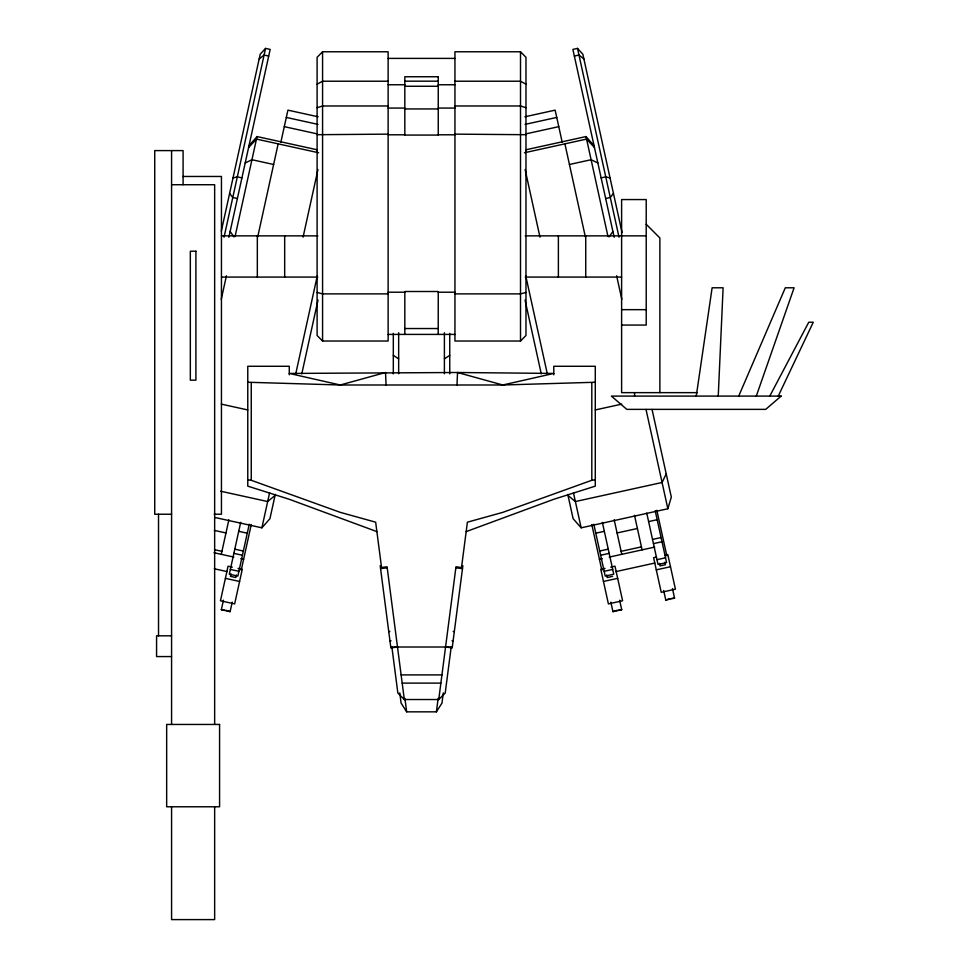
<?xml version="1.0" encoding="UTF-8"?>
<svg xmlns="http://www.w3.org/2000/svg" width="968" height="968" viewBox="0 0 968 968"><rect width="100%" height="100%" fill="white"/><g stroke="black" fill="none" stroke-linecap="round" stroke-linejoin="round"><path stroke-width="1.45" d="M456.969 385.337L457.537 372.499L553.781 373.442L502.767 384.998L340.3 384.998L247.772 382.251M718.244 396.094L723.108 287.786L712.121 287.786L696.27 396.094M399.76 692.846L401.091 703.095L406.669 711.843L436.386 711.843L438.141 698.351M391.834 646.672L397.86 693.064L404.321 699.525L438.746 699.525L455.976 566.788L461.506 567.514L467.399 522.188L502.767 512.362L591.811 480.285L595.284 479.825M443.308 692.846L441.977 703.095L436.386 711.843M451.233 646.672L445.207 693.064L438.746 699.525M221.321 231.134L260.211 54.22L265.559 48.4L270.169 49.416L228.859 237.281M224.056 237.172L265.559 48.4M221.261 299.306L226.439 275.771M235.067 236.519L257.04 136.561L317.286 149.81M257.718 236.845L278.155 143.857M280.841 142.32L287.919 110.146L318.145 116.789M221.285 554.325L228.871 519.78M303.081 237.148L317.952 169.545M232.211 602.132L230.118 611.643L221.333 609.707L223.427 600.196M240.693 522.345L229.295 574.206L237.85 576.081L249.248 524.22M231.001 573.855L230.457 576.347L235.829 577.533L236.386 575.016M241.189 570.333L251.244 524.583M214.884 517.481L261.892 527.814L269.6 492.785M295.663 374.229L317.322 275.723M275.275 494.418L269.939 518.679L261.892 527.814M301.786 373.866L318.012 300.032M567.78 494.418L573.116 518.679L581.163 527.814L667.847 508.757L671.32 497.092L652.057 409.476M756.298 396.094L794.099 287.786L785.302 287.786L738.717 396.094M778.26 396.094L813.265 322.223L808.764 322.223L769.778 396.094M666.214 473.872L662.076 482.488L575.391 501.545L568.01 495.459M609.078 236.906L612.913 231.461M613.446 193.431L610.288 197.496L605.678 198.513M248.994 145.72L257.04 136.561M248.607 147.499L256.484 139.089L318.617 152.75M322.574 51.776L317.105 57.306L317.105 335.497L322.574 341.026L388.132 341.026L388.132 51.776L322.574 51.776L322.574 341.026M520.506 341.026L525.975 335.497L525.975 57.306L520.506 51.776L454.948 51.776L454.948 341.026L520.506 341.026L520.506 51.776M275.045 495.459L267.676 501.545L220.656 491.212M259.17 58.951L264.095 55.043L268.705 56.059M444.397 358.85L449.745 355.353M317.105 84.18L322.574 81.215L388.132 81.215M245.194 162.987L251.946 159.72L273.617 164.487M466.177 531.614L553.781 499.282L595.284 486.154L595.284 366.279L553.781 366.279L553.781 374.81M610.844 602.132L612.938 611.643L617.245 610.264M663.673 590.516L665.766 600.027L670.062 598.648M317.105 107.726L322.574 105.984L388.132 105.984M525.975 292.481L520.506 293.885L454.948 293.885M233.01 177.93L237.305 176.878L241.915 177.894M622.061 232.586L582.845 54.22L577.509 48.4L572.887 49.416L614.196 237.281M574.351 56.059L578.961 55.043L583.885 58.951M524.91 116.789L555.136 110.146L562.214 142.32M525.067 124.388L556.745 117.43M525.66 133.935L558.778 126.651M525.781 149.81L586.015 136.561L594.062 145.72M524.45 152.75L586.572 139.089L594.461 147.499M569.438 164.487L591.109 159.72L597.861 162.987M601.14 177.894L605.75 176.878L610.046 177.93M595.296 409.948L621.734 404.128M595.78 533.199L604.334 531.323M648.608 521.583L657.163 519.707M617.076 532.957L637.404 528.492M599.7 551.034L608.255 549.159M652.529 539.418L661.083 537.543M600.632 555.245L609.187 553.369M653.46 543.629L662.003 541.753M621.117 551.337L641.433 546.872M599.434 559.25L602.229 558.633M609.211 557.096L654.67 547.101M605.061 568.373L600.801 569.317L608.4 603.899L622.605 600.777L614.995 566.195L610.735 567.127M656.461 557.072L653.618 557.701L661.229 592.295L675.422 589.173L667.823 554.579L664.98 555.208M604.165 571.301L612.708 569.426M656.982 559.686L665.536 557.81M615.781 571.628L654.791 563.049M612.599 576.347L607.226 577.533L606.67 575.016M603.463 581.466L617.669 578.344M656.292 569.849L670.485 566.728M612.938 611.643L621.734 609.707L619.641 600.196M665.766 600.027L674.551 598.103L672.457 588.58M386.087 385.337L385.53 372.499L340.3 384.998L289.275 373.442L457.537 372.499L502.767 384.998L595.284 382.251M381.307 565.639L380.194 565.784L390.866 647.87L397.497 647.011L445.558 647.011L452.201 647.87L462.861 565.784L461.748 565.639M380.569 568.639L387.212 567.768M388.749 631.584L389.85 631.438M389.959 640.949L391.072 640.804M390.818 647.519L397.449 646.66M671.562 598.466L674.551 598.103M618.734 610.082L621.734 609.707M317.105 134.697L388.132 134.141M388.132 58.395L454.948 58.395M404.83 81.179L438.25 81.179M454.948 81.215L520.506 81.215L525.975 84.18M388.132 84.76L404.83 84.76M438.25 84.76L454.948 84.76M404.83 86.261L438.25 86.261M454.948 105.984L520.506 105.984L525.975 107.726M388.132 108.065L404.83 108.065M438.25 108.065L454.948 108.065M404.83 108.948L438.25 108.948M454.948 134.141L525.975 134.697M388.132 134.794L404.83 134.794M438.25 134.794L454.948 134.794M183.012 176.466L221.442 176.466L221.442 514.238L214.243 514.238M171.578 184.719L214.654 184.719L214.654 724.451M221.442 235.865L317.867 235.865M525.201 235.865L646.213 235.865M221.442 277.078L317.867 277.078M525.201 277.078L621.613 277.078M388.132 292.215L404.83 292.215M438.25 292.215L454.948 292.215M388.132 293.885L322.574 293.885L317.105 292.481M621.613 309.663L646.213 309.663M621.613 325.066L646.213 325.066L646.213 199.565L621.613 199.565L621.613 392.645L697.311 392.645M404.83 328.539L438.25 328.539M388.132 334.408L454.948 334.408M171.578 514.238L154.735 514.238L154.735 150.597L183.085 150.597L183.085 184.719M171.53 635.819L156.574 635.819L156.574 656.57L171.53 656.57M401.115 674.902L441.94 674.902M402.192 683.118L440.876 683.118M221.333 609.707L224.322 610.082M455.855 567.768L462.486 568.639M453.205 631.438L454.319 631.584M451.995 640.804L453.097 640.949M445.607 646.66L452.25 647.519M247.772 479.825L251.256 480.285L340.3 512.362L375.657 522.188L381.549 567.514L387.079 566.788L404.321 699.525M286.31 117.43L317.988 124.388M284.289 126.651L317.395 133.935M237.39 198.513L232.78 197.496L229.61 193.431M221.321 404.128L247.772 409.948M238.721 531.323L247.276 533.199M214.364 530.404L225.98 532.957M234.8 549.159L243.355 551.034M233.881 553.369L242.423 555.245M214.678 549.739L221.938 551.337M214.025 552.74L233.857 557.096M240.838 558.633L243.633 559.25M232.32 567.127L228.061 566.195L220.462 600.777L234.655 603.899L242.266 569.317L238.007 568.373M230.348 569.426L238.902 571.301M214.267 568.773L227.274 571.628M225.399 578.344L239.592 581.466M225.822 610.264L230.118 611.643M376.891 531.614L289.275 499.282L247.772 486.154L247.772 366.279L289.275 366.279L289.275 374.81M393.31 355.353L398.659 358.85M646.213 224.261L659.886 237.971L659.886 392.645M230.142 231.461L233.978 236.906M577.509 48.4L619.012 237.172M586.015 136.561L607.989 236.519M616.628 275.771L621.795 299.306M646.031 409.5L667.847 508.757M656.824 510.293L666.831 555.789M655.191 510.729L666.589 562.589L658.034 564.465L646.733 513.04M664.883 562.214L665.427 564.731L660.055 565.917L659.498 563.4M564.901 143.857L585.35 236.845M634.5 515.315L642.099 549.86M614.184 519.78L621.783 554.325M525.116 169.545L539.975 237.148M602.362 522.345L613.76 574.206L605.218 576.081L593.808 524.22M591.811 524.583L601.866 570.333M525.733 275.723L547.392 374.229M573.455 492.785L581.163 527.814M525.043 300.032L541.269 373.866M404.914 698.351L406.669 711.843M634.56 392.645L634.56 396.094M591.811 382.917L591.811 480.285M585.737 235.865L585.737 277.078M558.379 235.865L558.379 277.078M449.745 333.367L449.745 373.89M444.397 332.738L444.397 373.757M438.226 334.408L438.25 291.501L404.83 291.501L404.83 334.408M398.659 332.738L398.659 373.757M393.31 333.367L393.31 373.89M284.677 235.865L284.677 277.078M257.331 235.865L257.331 277.078M251.256 382.917L251.256 480.285M214.654 806.78L214.654 919.6L171.578 919.6L171.578 806.78M171.578 150.597L171.578 724.451M158.522 514.238L158.522 635.819M781.152 396.094L765.724 409.367L626.816 409.367L611.377 396.094L781.152 396.094M438.25 76.75L404.83 76.75L404.83 135.072L438.25 135.072L438.25 76.75M195.911 251.22L190.333 251.22L190.333 380.17L195.911 380.17L195.911 251.22M219.579 724.451L166.665 724.451L166.665 806.78L219.579 806.78L219.579 724.451"/></g></svg>
